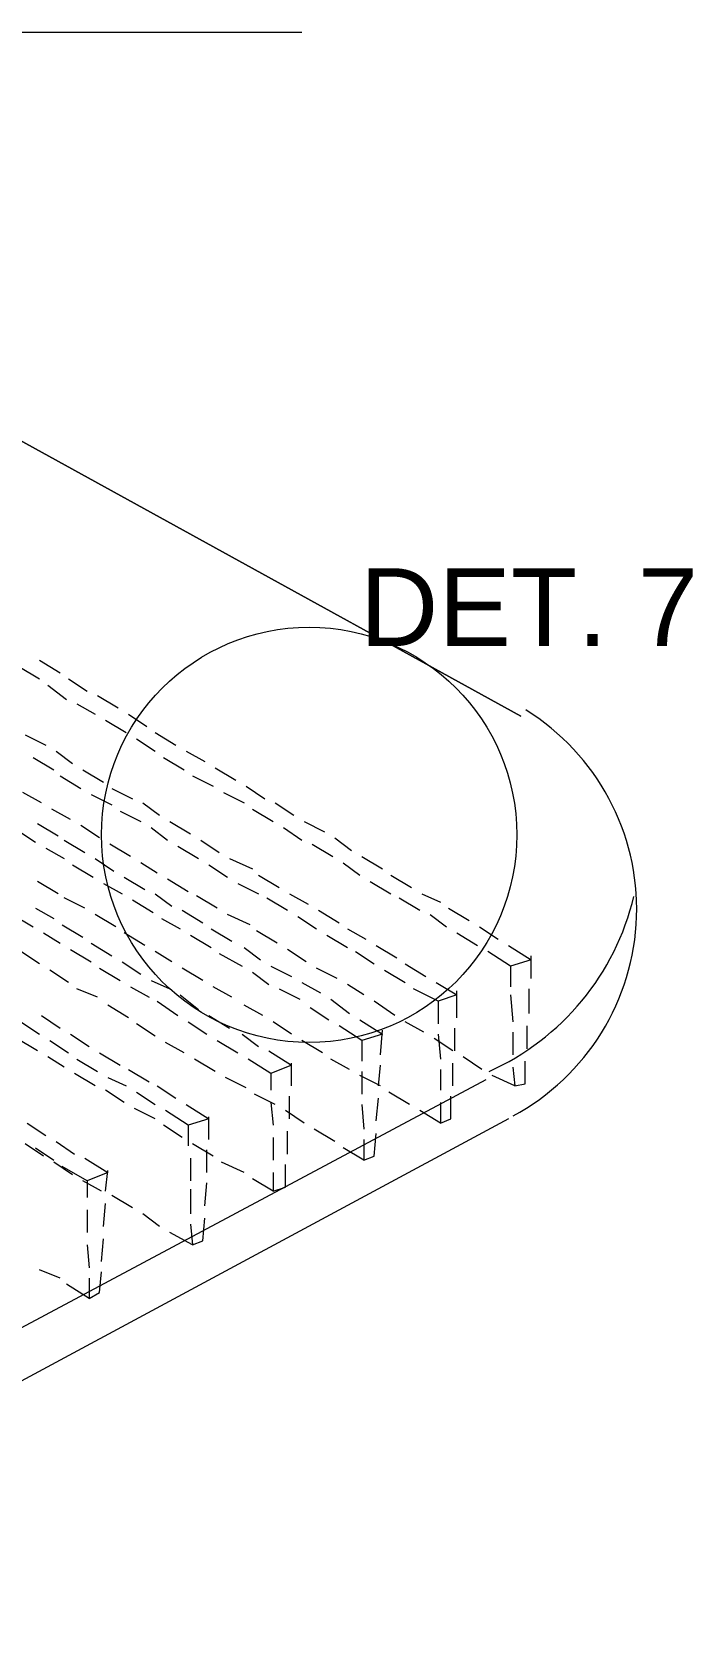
# Model space of a CAD drawing. Header units: inches. Extents: x 0.22 to 6.49, y 0.27 to 4.47.
# Drawn here: x 2.939 to 3.155, y 2.663 to 3.191 of the extents above; entities that cross this region are included whole.
import ezdxf

# ---------------------------------------------------------------- set-up
doc = ezdxf.new("R2010")
doc.units = ezdxf.units.IN
doc.header["$MEASUREMENT"] = 0
for name, color, linetype in [('PDF_PDF8_PDF11_PDF12_0', 7, 'Continuous'), ('PDF_PDF8_PDF11_PDF12_COTAS-01', 7, 'Continuous'), ('PDF_PDF8_PDF11_PDF12_det', 7, 'Continuous'), ('PDF_Texto', 7, 'Continuous')]:
    doc.layers.add(name, color=color, linetype=linetype)
doc.styles.add('PDF Arial', font='arial.ttf')

msp = doc.modelspace()

# ---------------------------------------------------------------- linework, layer by layer
at = {"layer": 'PDF_PDF8_PDF11_PDF12_0', "lineweight": 13}
msp.add_lwpolyline([(2.793604800000001, 3.096360000000001), (2.890387200000001, 3.191112000000001), (3.027100800000001, 3.191112000000001)], dxfattribs=at)
at = {"layer": 'PDF_PDF8_PDF11_PDF12_0', "lineweight": 5}
for points in [[(2.877528000000001, 3.088915200000001), (3.098841600000001, 2.9670912), (2.877528000000001, 3.088915200000001)], [(3.087336000000001, 2.847974400000001), (2.779392000000001, 2.683512)], [(3.094780800000001, 2.835115200000001), (2.773977600000001, 2.662531200000001)]]:
    msp.add_lwpolyline(points, dxfattribs=at)
for centre, radius, start, end in [((3.059925535614018, 2.90381042876109), 0.07681692311420674, 298.2130189530919, 58.21090091660572), ((3.053834315861778, 2.927498348492892), 0.08426167193370493, 294.2304595759961, 346.629648707943)]:
    msp.add_arc(centre, radius, start, end, dxfattribs=at)
at = {"layer": 'PDF_PDF8_PDF11_PDF12_COTAS-01', "lineweight": 18}
for points in [[(2.934379200000001, 2.9833344), (2.941147200000001, 2.979273600000001)], [(2.941147200000001, 2.985364800000001), (2.947915200000001, 2.981304000000001)], [(2.943854400000001, 2.977243200000001), (2.949945600000001, 2.972505600000001)], [(2.950622400000001, 2.979273600000001), (2.9567136, 2.9752128)], [(2.953329600000001, 2.971152000000001), (2.959420800000001, 2.967768)], [(2.960097600000001, 2.973859200000001), (2.966865600000001, 2.969798400000001)], [(2.962804800000001, 2.965737600000001), (2.969572800000001, 2.961676800000001)], [(2.970249600000001, 2.967768), (2.976340800000001, 2.963707200000001)], [(2.936409600000001, 2.961000000000001), (2.943177600000001, 2.957616000000001)], [(2.979048000000001, 2.961676800000001), (2.985816000000001, 2.957616000000001)], [(2.946561600000001, 2.955585600000001), (2.951976000000001, 2.951524800000001)], [(2.972956800000001, 2.9596464), (2.979048000000001, 2.955585600000001)], [(2.989200000000001, 2.955585600000001), (2.995291200000001, 2.9522016)], [(2.939116800000001, 2.953555200000001), (2.945884800000001, 2.949494400000001)], [(2.955360000000001, 2.949494400000001), (2.962128000000001, 2.945433600000001)], [(2.981755200000001, 2.953555200000001), (2.988523200000001, 2.949494400000001)], [(2.998675200000001, 2.950171200000001), (3.005443200000001, 2.946110400000001)], [(2.947915200000001, 2.947464000000001), (2.954683200000001, 2.943403200000001)], [(2.991230400000001, 2.947464000000001), (2.997998400000001, 2.94408)], [(2.941824000000001, 2.938665600000001), (2.935732800000001, 2.942049600000001)], [(2.958067200000001, 2.941372800000001), (2.964835200000001, 2.937988800000001)], [(2.964835200000001, 2.943403200000001), (2.971603200000001, 2.940019200000001)], [(3.001382400000001, 2.942049600000001), (3.008150400000001, 2.938665600000001)], [(3.008827200000001, 2.94408), (3.014918400000001, 2.940019200000001)], [(2.951299200000001, 2.933251200000001), (2.945208000000001, 2.9366352)], [(2.967542400000001, 2.935958400000001), (2.974310400000001, 2.932574400000001)], [(2.974987200000001, 2.938665600000001), (2.980401600000001, 2.934604800000001)], [(3.010857600000001, 2.9366352), (3.017625600000001, 2.932574400000001)], [(3.018302400000001, 2.938665600000001), (3.024393600000001, 2.934604800000001)], [(2.933702400000001, 2.929867200000001), (2.939793600000001, 2.925806400000001)], [(2.940470400000001, 2.931897600000001), (2.947238400000001, 2.927836800000001)], [(2.960774400000001, 2.927160000000001), (2.954683200000001, 2.931220800000001)], [(2.977694400000001, 2.930544000000001), (2.983108800000001, 2.926483200000001)], [(2.983785600000001, 2.932574400000001), (2.990553600000001, 2.9285136)], [(3.021009600000001, 2.930544000000001), (3.027100800000001, 2.926483200000001)], [(3.027777600000001, 2.932574400000001), (3.034545600000001, 2.9291904)], [(2.943177600000001, 2.923776000000001), (2.949268800000001, 2.920392000000001)], [(2.949268800000001, 2.926483200000001), (2.956036800000001, 2.922422400000001)], [(2.970926400000001, 2.9210688), (2.964158400000001, 2.925129600000001)], [(2.986492800000001, 2.924452800000001), (2.993260800000001, 2.920392000000001)], [(2.993937600000001, 2.926483200000001), (3.000028800000001, 2.922422400000001)], [(3.030484800000001, 2.925129600000001), (3.037252800000001, 2.9210688)], [(3.037929600000001, 2.927160000000001), (3.043344000000001, 2.923099200000001)], [(2.951976000000001, 2.918361600000001), (2.958744000000001, 2.914300800000001)], [(2.959420800000001, 2.920392000000001), (2.965512000000001, 2.916331200000001)], [(2.979724800000001, 2.915654400000001), (2.974310400000001, 2.919038400000001)], [(2.996644800000001, 2.918361600000001), (3.002736000000001, 2.914300800000001)], [(3.003412800000001, 2.920392000000001), (3.010857600000001, 2.917008000000001)], [(3.040636800000001, 2.919038400000001), (3.046051200000001, 2.914977600000001)], [(3.046728000000001, 2.9210688), (3.053496000000001, 2.917008000000001)], [(2.947238400000001, 2.908886400000001), (2.940470400000001, 2.912947200000001)], [(2.968896000000001, 2.914300800000001), (2.975664000000001, 2.910240000000001)], [(2.989876800000001, 2.909563200000001), (2.983108800000001, 2.913624)], [(3.012888000000001, 2.914977600000001), (3.019656000000001, 2.910916800000001)], [(3.049435200000001, 2.912947200000001), (3.056203200000001, 2.908886400000001)], [(3.056203200000001, 2.914977600000001), (3.062971200000001, 2.910916800000001)], [(2.956036800000001, 2.904148800000001), (2.949268800000001, 2.907532800000001)], [(2.962128000000001, 2.912270400000001), (2.968219200000001, 2.908886400000001)], [(2.979048000000001, 2.908886400000001), (2.984462400000001, 2.904825600000001)], [(2.999352000000001, 2.904148800000001), (2.992584000000001, 2.908209600000001)], [(3.006120000000001, 2.912270400000001), (3.012888000000001, 2.908886400000001)], [(3.015595200000001, 2.907532800000001), (3.022363200000001, 2.903472000000001)], [(3.023040000000001, 2.908886400000001), (3.029131200000001, 2.9055024)], [(3.058910400000001, 2.907532800000001), (3.065678400000001, 2.903472000000001)], [(3.066355200000001, 2.908886400000001), (3.072446400000001, 2.9061792)], [(2.932348800000001, 2.902118400000001), (2.939116800000001, 2.8980576)], [(2.939793600000001, 2.904148800000001), (2.945884800000001, 2.900764800000001)], [(2.966188800000001, 2.8980576), (2.959420800000001, 2.902118400000001)], [(2.971603200000001, 2.906856000000001), (2.978371200000001, 2.902795200000001)], [(2.987846400000001, 2.903472000000001), (2.994614400000001, 2.899411200000001)], [(3.010180800000001, 2.8987344), (3.002736000000001, 2.902118400000001)], [(3.032515200000001, 2.903472000000001), (3.039283200000001, 2.899411200000001)], [(3.069062400000001, 2.902118400000001), (3.074476800000001, 2.8980576)], [(3.075153600000001, 2.904148800000001), (3.081921600000001, 2.900088000000001)], [(2.948592000000001, 2.8987344), (2.955360000000001, 2.894673600000001)], [(2.981078400000001, 2.900764800000001), (2.987169600000001, 2.897380800000001)], [(2.997321600000001, 2.897380800000001), (3.004089600000001, 2.893320000000001)], [(3.018979200000001, 2.892643200000001), (3.012211200000001, 2.896704000000001)], [(3.025747200000001, 2.901441600000001), (3.031838400000001, 2.897380800000001)], [(3.041990400000001, 2.897380800000001), (3.048081600000001, 2.893996800000001)], [(3.085305600000001, 2.8980576), (3.091396800000001, 2.893996800000001)], [(2.942500800000001, 2.896027200000001), (2.947915200000001, 2.892643200000001)], [(2.958067200000001, 2.892643200000001), (2.964835200000001, 2.888582400000001)], [(2.975664000000001, 2.891966400000001), (2.968896000000001, 2.896027200000001)], [(2.990553600000001, 2.895350400000001), (2.997321600000001, 2.891289600000001)], [(3.035222400000001, 2.895350400000001), (3.041990400000001, 2.891289600000001)], [(3.051465600000001, 2.891966400000001), (3.058233600000001, 2.887905600000001)], [(3.077860800000001, 2.896027200000001), (3.084628800000001, 2.891966400000001)], [(3.094780800000001, 2.891966400000001), (3.102225600000001, 2.887228800000001), (3.095457600000001, 2.885198400000001), (3.088012800000001, 2.889936000000001)], [(2.941147200000001, 2.885875200000001), (2.935056000000001, 2.889936000000001)], [(2.951299200000001, 2.8906128), (2.958067200000001, 2.886552000000001)], [(2.968219200000001, 2.886552000000001), (2.974310400000001, 2.8824912)], [(2.984462400000001, 2.886552000000001), (2.979048000000001, 2.889936000000001)], [(3.000028800000001, 2.889259200000001), (3.007473600000001, 2.885198400000001)], [(3.008150400000001, 2.891289600000001), (3.013564800000001, 2.887228800000001)], [(3.028454400000001, 2.886552000000001), (3.022363200000001, 2.8906128)], [(3.044697600000001, 2.889936000000001), (3.050788800000001, 2.885875200000001)], [(3.102225600000001, 2.881137600000001), (3.102225600000001, 2.888582400000001)], [(2.950622400000001, 2.879784000000001), (2.944531200000001, 2.883844800000001)], [(2.960774400000001, 2.884521600000001), (2.967542400000001, 2.880460800000001)], [(2.994614400000001, 2.880460800000001), (2.987846400000001, 2.884521600000001)], [(3.010857600000001, 2.883168), (3.016272000000001, 2.879107200000001)], [(3.016948800000001, 2.885198400000001), (3.023716800000001, 2.881814400000001)], [(3.038606400000001, 2.881137600000001), (3.031838400000001, 2.884521600000001)], [(3.054172800000001, 2.883844800000001), (3.060940800000001, 2.879784000000001)], [(3.060940800000001, 2.885875200000001), (3.067708800000001, 2.881814400000001)], [(3.095457600000001, 2.885198400000001), (3.095457600000001, 2.878430400000001)], [(2.960097600000001, 2.8750464), (2.953329600000001, 2.877753600000001)], [(2.970926400000001, 2.878430400000001), (2.977017600000001, 2.8750464)], [(2.977694400000001, 2.880460800000001), (2.983785600000001, 2.877753600000001)], [(2.987169600000001, 2.8757232), (2.993260800000001, 2.870985600000001)], [(3.004089600000001, 2.8750464), (2.997998400000001, 2.878430400000001)], [(3.019656000000001, 2.877753600000001), (3.026424000000001, 2.874369600000001)], [(3.027100800000001, 2.879784000000001), (3.033192000000001, 2.876400000000001)], [(3.047404800000001, 2.8757232), (3.041990400000001, 2.879107200000001)], [(3.071092800000001, 2.879784000000001), (3.077860800000001, 2.8757232), (3.071769600000001, 2.873692800000001), (3.063648000000001, 2.877753600000001)], [(3.077860800000001, 2.868278400000001), (3.077860800000001, 2.877076800000001)], [(3.095457600000001, 2.8757232), (3.096134400000001, 2.8669248)], [(3.101548800000001, 2.869632000000001), (3.101548800000001, 2.877753600000001)], [(2.970249600000001, 2.868278400000001), (2.963481600000001, 2.872339200000001)], [(2.979724800000001, 2.873692800000001), (2.986492800000001, 2.868955200000001)], [(3.014241600000001, 2.868955200000001), (3.008150400000001, 2.872339200000001)], [(3.029808000000001, 2.871662400000001), (3.035899200000001, 2.8676016)], [(3.036576000000001, 2.874369600000001), (3.042667200000001, 2.869632000000001)], [(3.057556800000001, 2.868955200000001), (3.050788800000001, 2.873692800000001)], [(3.071769600000001, 2.873692800000001), (3.071769600000001, 2.866248000000001)], [(2.935056000000001, 2.8669248), (2.941147200000001, 2.862864000000001)], [(2.941824000000001, 2.868955200000001), (2.947915200000001, 2.864894400000001)], [(2.979048000000001, 2.862187200000001), (2.972956800000001, 2.866248000000001)], [(2.989876800000001, 2.8669248), (2.995968000000001, 2.862864000000001)], [(2.996644800000001, 2.868955200000001), (3.003412800000001, 2.864894400000001)], [(3.023716800000001, 2.862864000000001), (3.017625600000001, 2.8669248)], [(3.046051200000001, 2.8676016), (3.053496000000001, 2.862864000000001), (3.046728000000001, 2.860833600000001), (3.039283200000001, 2.865571200000001)], [(3.067032000000001, 2.863540800000001), (3.060940800000001, 2.8669248)], [(3.100872000000001, 2.858126400000001), (3.100872000000001, 2.865571200000001)], [(2.940470400000001, 2.857449600000001), (2.933702400000001, 2.861510400000001)], [(2.944531200000001, 2.860833600000001), (2.950622400000001, 2.856772800000001)], [(2.951299200000001, 2.862864000000001), (2.957390400000001, 2.858803200000001)], [(2.988523200000001, 2.856772800000001), (2.982432000000001, 2.8601568)], [(2.999352000000001, 2.860833600000001), (3.006120000000001, 2.856772800000001)], [(3.007473600000001, 2.862864000000001), (3.012888000000001, 2.858803200000001)], [(3.033868800000001, 2.856772800000001), (3.027100800000001, 2.860833600000001)], [(3.046728000000001, 2.860833600000001), (3.046728000000001, 2.854065600000001)], [(3.052819200000001, 2.856096000000001), (3.053496000000001, 2.864217600000001)], [(3.076507200000001, 2.857449600000001), (3.070416000000001, 2.861510400000001)], [(3.071769600000001, 2.862864000000001), (3.072446400000001, 2.854742400000001)], [(3.077184000000001, 2.857449600000001), (3.077184000000001, 2.864894400000001)], [(3.096134400000001, 2.863540800000001), (3.096134400000001, 2.856096000000001)], [(2.949268800000001, 2.8520352), (2.943854400000001, 2.855419200000001)], [(2.953329600000001, 2.854742400000001), (2.960097600000001, 2.850681600000001)], [(2.960774400000001, 2.856772800000001), (2.967542400000001, 2.852712)], [(2.998675200000001, 2.850681600000001), (2.991907200000001, 2.854742400000001)], [(3.016272000000001, 2.857449600000001), (3.023716800000001, 2.852712), (3.016948800000001, 2.850004800000001), (3.009504000000001, 2.854742400000001)], [(3.042667200000001, 2.851358400000001), (3.036576000000001, 2.854742400000001)], [(3.085982400000001, 2.851358400000001), (3.079891200000001, 2.855419200000001)], [(2.959420800000001, 2.845944000000001), (2.952652800000001, 2.850004800000001)], [(2.970249600000001, 2.851358400000001), (2.977017600000001, 2.847297600000001)], [(3.016948800000001, 2.850004800000001), (3.016948800000001, 2.8445904)], [(3.023716800000001, 2.845944000000001), (3.023716800000001, 2.853388800000001)], [(3.052819200000001, 2.845944000000001), (3.046051200000001, 2.849328000000001)], [(3.046728000000001, 2.850681600000001), (3.046728000000001, 2.843236800000001)], [(3.052142400000001, 2.845944000000001), (3.052819200000001, 2.852712)], [(3.072446400000001, 2.851358400000001), (3.072446400000001, 2.8445904)], [(3.076507200000001, 2.845944000000001), (3.076507200000001, 2.853388800000001)], [(3.096811200000001, 2.845944000000001), (3.089366400000001, 2.849328000000001)], [(3.096134400000001, 2.8520352), (3.096811200000001, 2.845944000000001), (3.100195200000001, 2.846620800000001), (3.100195200000001, 2.854065600000001)], [(2.968896000000001, 2.840529600000001), (2.962804800000001, 2.8445904)], [(2.963481600000001, 2.848651200000001), (2.969572800000001, 2.845944000000001)], [(2.972956800000001, 2.8439136), (2.979048000000001, 2.839852800000001)], [(2.979724800000001, 2.845944000000001), (2.985816000000001, 2.841883200000001)], [(3.008827200000001, 2.845267200000001), (3.002059200000001, 2.848651200000001)], [(3.062294400000001, 2.839852800000001), (3.055526400000001, 2.8439136)], [(2.979048000000001, 2.835115200000001), (2.972280000000001, 2.838499200000001)], [(2.989200000000001, 2.839852800000001), (2.996644800000001, 2.835115200000001), (2.989876800000001, 2.833084800000001), (2.982432000000001, 2.837822400000001)], [(3.018302400000001, 2.839852800000001), (3.011534400000001, 2.843236800000001)], [(3.016948800000001, 2.840529600000001), (3.017625600000001, 2.833084800000001)], [(3.023040000000001, 2.835115200000001), (3.023040000000001, 2.842560000000001)], [(3.046728000000001, 2.839852800000001), (3.047404800000001, 2.831731200000001)], [(3.051465600000001, 2.834438400000001), (3.052142400000001, 2.841883200000001)], [(3.072446400000001, 2.840529600000001), (3.072446400000001, 2.833761600000001), (3.075830400000001, 2.835115200000001), (3.075830400000001, 2.842560000000001)], [(2.937086400000001, 2.833761600000001), (2.943177600000001, 2.8297008)], [(2.996644800000001, 2.828347200000001), (2.996644800000001, 2.835792000000001)], [(3.027777600000001, 2.833761600000001), (3.021686400000001, 2.837822400000001)], [(3.072446400000001, 2.833761600000001), (3.065678400000001, 2.837822400000001)], [(2.987846400000001, 2.829024), (2.981755200000001, 2.833084800000001)], [(2.989876800000001, 2.833084800000001), (2.989876800000001, 2.826316800000001)], [(3.017625600000001, 2.829024), (3.017625600000001, 2.8215792)], [(3.022363200000001, 2.823609600000001), (3.022363200000001, 2.831054400000001)], [(3.037929600000001, 2.827670400000001), (3.031161600000001, 2.831731200000001)], [(3.047404800000001, 2.828347200000001), (3.047404800000001, 2.8215792), (3.050788800000001, 2.822932800000001), (3.051465600000001, 2.830377600000001)], [(2.942500800000001, 2.822932800000001), (2.936409600000001, 2.826993600000001)], [(2.939793600000001, 2.825640000000001), (2.945884800000001, 2.8215792)], [(2.946561600000001, 2.827670400000001), (2.952652800000001, 2.823609600000001)], [(2.997998400000001, 2.822932800000001), (2.991230400000001, 2.826993600000001)], [(2.995968000000001, 2.817518400000001), (2.995968000000001, 2.824963200000001)], [(3.047404800000001, 2.8215792), (3.040636800000001, 2.825640000000001)], [(2.951976000000001, 2.816841600000001), (2.945884800000001, 2.8209024)], [(2.956036800000001, 2.822256000000001), (2.963481600000001, 2.817518400000001), (2.9567136, 2.814811200000001), (2.948592000000001, 2.819548800000001)], [(2.962804800000001, 2.811427200000001), (2.963481600000001, 2.818195200000001)], [(2.990553600000001, 2.822256000000001), (2.990553600000001, 2.814811200000001)], [(3.008150400000001, 2.817518400000001), (3.000705600000001, 2.8209024)], [(3.017625600000001, 2.817518400000001), (3.017625600000001, 2.811427200000001), (3.021686400000001, 2.812780800000001), (3.021686400000001, 2.820225600000001)], [(2.961451200000001, 2.811427200000001), (2.955360000000001, 2.814811200000001)], [(2.9567136, 2.814811200000001), (2.9567136, 2.809396800000001)], [(2.990553600000001, 2.812104000000001), (2.990553600000001, 2.803982400000001)], [(2.995291200000001, 2.8066896), (2.995968000000001, 2.8141344)], [(3.017625600000001, 2.811427200000001), (3.010857600000001, 2.815488000000001)], [(2.962128000000001, 2.799921600000001), (2.962804800000001, 2.807366400000001)], [(2.971603200000001, 2.8060128), (2.964835200000001, 2.810073600000001)], [(2.9567136, 2.805336), (2.9567136, 2.7978912)], [(2.980401600000001, 2.799921600000001), (2.974987200000001, 2.803982400000001)], [(2.990553600000001, 2.800598400000001), (2.991230400000001, 2.793830400000001), (2.994614400000001, 2.795184000000001), (2.995291200000001, 2.802628800000001)], [(2.991230400000001, 2.793830400000001), (2.983785600000001, 2.7978912)], [(2.9567136, 2.793830400000001), (2.957390400000001, 2.786385600000001)], [(2.961451200000001, 2.788416000000001), (2.962128000000001, 2.795860800000001)], [(2.947915200000001, 2.7830016), (2.941147200000001, 2.785708800000001)], [(2.957390400000001, 2.776233600000001), (2.949945600000001, 2.780971200000001)], [(2.957390400000001, 2.7830016), (2.957390400000001, 2.776233600000001), (2.960774400000001, 2.778264000000001), (2.961451200000001, 2.785032000000001)]]:
    msp.add_lwpolyline(points, dxfattribs=at)
at = {"layer": 'PDF_PDF8_PDF11_PDF12_det', "lineweight": 5}
msp.add_circle((3.029469511303875, 2.928175111303893), 0.06801848869618353, dxfattribs=at)

# ---------------------------------------------------------------- texts
at = {"layer": 'PDF_Texto', "insert": (3.046051200000001, 2.990030625360001), "char_height": 0.025499445946875, "attachment_point": 7, "style": 'PDF Arial'}
msp.add_mtext('DET. 7', dxfattribs=at)

doc.saveas('drawing.dxf')
